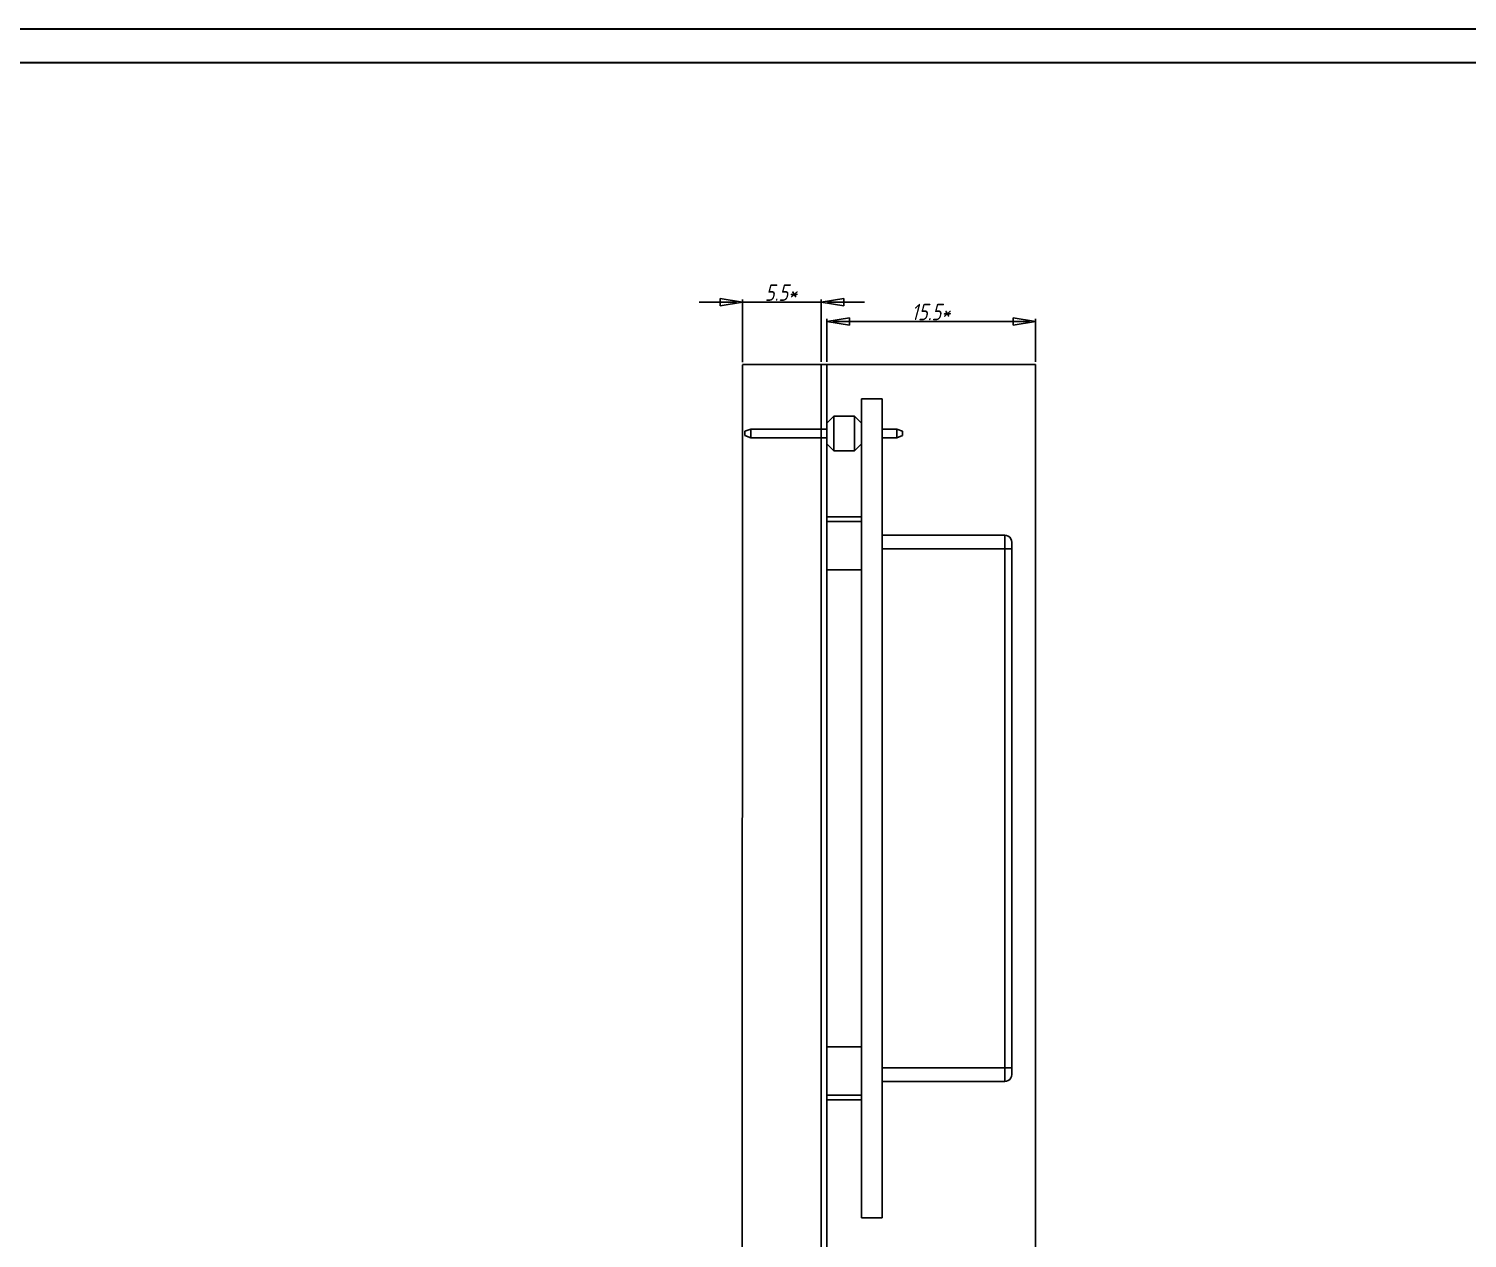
# Model space of a CAD drawing. Header units: inches. Extents: x 0 to 840, y -594 to 0.
# Drawn here: x 418.5 to 629.2, y -177.2 to 0 of the extents above; entities that cross this region are included whole.
import ezdxf

# ---------------------------------------------------------------- set-up
doc = ezdxf.new("R2010")
doc.units = ezdxf.units.IN
doc.header["$MEASUREMENT"] = 0
doc.styles.add('GOST type A1', font='', dxfattribs={"height": 3.704167})
doc.styles.get('GOST type A1').set_extended_font_data('GOST type A', italic=True)

msp = doc.modelspace()

# ---------------------------------------------------------------- linework, layer by layer
at = {"color": 18, "lineweight": 30, "true_color": 0x000000}
msp.add_line((835, -5), (20, -5), dxfattribs=at)
msp.add_line((835, -5), (20, -5), dxfattribs=at)
at = {"color": 18, "true_color": 0x000000}
for p, q in [((516.71, -40.04), (522.15, -40.04)), ((523.06, -40.04), (519.76, -39.49)), ((519.76, -39.49), (519.76, -40.59)), ((519.76, -40.59), (523.06, -40.04)), ((523.06, -48.82), (523.06, -39.64)), ((523.06, -39.64), (523.06, -48.82)), ((534.59, -40.04), (523.06, -40.04)), ((537.89, -39.49), (534.59, -40.04)), ((534.59, -48.8), (534.59, -39.64)), ((534.59, -39.64), (534.59, -48.8)), ((534.59, -40.04), (537.89, -40.59)), ((540.94, -40.04), (535.5, -40.04)), ((537.89, -40.59), (537.89, -39.49)), ((538.71, -42.33), (535.41, -42.88)), ((535.41, -48.8), (535.41, -42.48)), ((535.41, -42.48), (535.41, -48.8)), ((535.41, -42.88), (538.71, -43.43)), ((550.84, -42.88), (536.32, -42.88)), ((538.71, -43.43), (538.71, -42.33)), ((550.84, -42.88), (565.08, -42.88)), ((565.99, -42.88), (562.69, -42.33)), ((562.69, -42.33), (562.69, -43.43)), ((562.69, -43.43), (565.99, -42.88)), ((565.99, -48.8), (565.99, -42.48)), ((565.99, -42.48), (565.99, -48.8)), ((522.94, -389.42), (523.06, -49.22)), ((523.03, -49.2), (565.99, -49.2)), ((534.59, -389.2), (534.59, -49.2)), ((534.59, -49.2), (535.41, -49.2)), ((535.41, -49.2), (535.41, -389.2)), ((565.99, -49.2), (566, -389)), ((540.49, -57.76), (540.49, -54.2)), ((540.49, -54.2), (543.49, -54.2)), ((543.49, -54.2), (540.49, -54.2)), ((540.49, -174.2), (540.49, -54.2)), ((543.49, -54.2), (543.49, -58.64)), ((543.49, -174.2), (543.49, -54.2)), ((535.41, -57.76), (536.43, -56.74)), ((535.41, -57.76), (536.43, -56.74)), ((536.43, -56.74), (539.48, -56.74)), ((536.43, -61.82), (536.43, -56.74)), ((539.48, -56.74), (536.43, -56.74)), ((539.48, -56.74), (540.49, -57.76)), ((539.48, -61.82), (539.48, -56.74)), ((540.49, -57.76), (539.48, -56.74)), ((523.41, -58.96), (524.27, -58.64)), ((523.41, -58.96), (524.27, -58.64)), ((523.41, -59.6), (523.41, -58.96)), ((523.41, -59.6), (523.41, -58.96)), ((524.27, -58.64), (535.41, -58.64)), ((524.27, -59.92), (524.27, -58.64)), ((535.41, -58.64), (524.27, -58.64)), ((535.41, -58.64), (535.41, -57.76)), ((535.41, -60.8), (535.41, -57.76)), ((543.49, -58.64), (545.64, -58.64)), ((545.64, -58.64), (543.49, -58.64)), ((545.64, -58.64), (546.49, -58.96)), ((546.49, -58.96), (545.64, -58.64)), ((545.64, -59.92), (545.64, -58.64)), ((546.49, -58.96), (546.49, -59.6)), ((546.49, -59.6), (546.49, -58.96)), ((524.27, -59.92), (523.41, -59.6)), ((524.27, -59.92), (523.41, -59.6)), ((535.41, -59.92), (524.27, -59.92)), ((535.41, -59.92), (524.27, -59.92)), ((535.41, -60.8), (535.41, -59.92)), ((536.43, -61.82), (535.41, -60.8)), ((536.43, -61.82), (535.41, -60.8)), ((540.49, -60.8), (539.48, -61.82)), ((539.48, -61.82), (540.49, -60.8)), ((540.49, -71.49), (540.49, -60.8)), ((545.64, -59.92), (543.49, -59.92)), ((543.49, -59.92), (543.49, -74.2)), ((545.64, -59.92), (543.49, -59.92)), ((546.49, -59.6), (545.64, -59.92)), ((545.64, -59.92), (546.49, -59.6)), ((539.48, -61.82), (536.43, -61.82)), ((539.48, -61.82), (536.43, -61.82)), ((535.41, -72.2), (535.41, -71.49)), ((535.41, -71.49), (540.49, -71.49)), ((535.41, -72.2), (535.41, -71.49)), ((540.49, -71.49), (535.41, -71.49)), ((535.41, -79.27), (535.41, -72.2)), ((535.41, -79.27), (535.41, -72.2)), ((540.49, -72.2), (535.41, -72.2)), ((543.49, -74.2), (561.49, -74.2)), ((561.49, -74.2), (543.49, -74.2)), ((561.49, -74.2), (561.75, -74.23)), ((561.75, -74.23), (561.49, -74.2)), ((561.49, -74.27), (561.49, -74.2)), ((561.49, -74.47), (561.49, -74.27)), ((561.49, -74.79), (561.49, -74.47)), ((561.49, -75.2), (561.49, -74.79)), ((561.49, -75.68), (561.49, -75.2)), ((561.49, -76.2), (561.49, -75.68)), ((561.75, -74.23), (561.99, -74.33)), ((561.99, -74.33), (561.75, -74.23)), ((561.99, -74.33), (562.2, -74.49)), ((562.2, -74.49), (561.99, -74.33)), ((562.2, -74.49), (562.36, -74.7)), ((562.36, -74.7), (562.2, -74.49)), ((562.36, -74.7), (562.46, -74.94)), ((562.46, -74.94), (562.36, -74.7)), ((562.46, -74.94), (562.49, -75.2)), ((562.49, -75.2), (562.46, -74.94)), ((562.49, -75.2), (562.49, -76.2)), ((562.49, -75.23), (562.49, -75.2)), ((562.49, -75.33), (562.49, -75.23)), ((562.49, -75.49), (562.49, -75.33)), ((562.49, -75.7), (562.49, -75.49)), ((562.49, -75.94), (562.49, -75.7)), ((561.49, -76.2), (543.49, -76.2)), ((561.49, -152.2), (561.49, -76.2)), ((561.75, -76.2), (561.49, -76.2)), ((561.99, -76.2), (561.75, -76.2)), ((562.2, -76.2), (561.99, -76.2)), ((562.36, -76.2), (562.2, -76.2)), ((562.46, -76.2), (562.36, -76.2)), ((562.49, -76.2), (562.46, -76.2)), ((562.49, -76.2), (562.49, -75.94)), ((562.49, -76.2), (562.49, -152.2)), ((562.49, -152.2), (562.49, -76.2)), ((540.49, -79.27), (535.41, -79.27)), ((540.49, -79.27), (535.41, -79.27)), ((540.49, -149.13), (540.49, -79.27)), ((535.41, -156.2), (535.41, -149.13)), ((535.41, -149.13), (540.49, -149.13)), ((535.41, -156.2), (535.41, -149.13)), ((540.49, -149.13), (535.41, -149.13)), ((561.49, -152.2), (543.49, -152.2)), ((561.75, -152.2), (561.49, -152.2)), ((561.49, -152.72), (561.49, -152.2)), ((561.49, -153.2), (561.49, -152.72)), ((561.49, -153.61), (561.49, -153.2)), ((561.49, -153.93), (561.49, -153.61)), ((561.99, -152.2), (561.75, -152.2)), ((562.2, -152.2), (561.99, -152.2)), ((562.36, -152.2), (562.2, -152.2)), ((562.36, -153.7), (562.2, -153.91)), ((562.2, -153.91), (562.36, -153.7)), ((562.46, -152.2), (562.36, -152.2)), ((562.46, -153.46), (562.36, -153.7)), ((562.36, -153.7), (562.46, -153.46)), ((562.49, -152.2), (562.46, -152.2)), ((562.49, -153.17), (562.46, -153.46)), ((562.46, -153.46), (562.49, -153.17)), ((562.49, -152.2), (562.49, -153.17)), ((562.49, -152.46), (562.49, -152.2)), ((562.49, -152.7), (562.49, -152.46)), ((562.49, -152.91), (562.49, -152.7)), ((562.49, -153.07), (562.49, -152.91)), ((562.49, -153.17), (562.49, -153.07)), ((561.49, -154.2), (543.49, -154.2)), ((543.49, -154.2), (543.49, -174.2)), ((561.49, -154.2), (543.49, -154.2)), ((561.49, -154.13), (561.49, -153.93)), ((561.49, -154.2), (561.49, -154.13)), ((561.75, -154.17), (561.49, -154.2)), ((561.49, -154.2), (561.75, -154.17)), ((561.99, -154.07), (561.75, -154.17)), ((561.75, -154.17), (561.99, -154.07)), ((562.2, -153.91), (561.99, -154.07)), ((561.99, -154.07), (562.2, -153.91)), ((535.41, -156.91), (535.41, -156.2)), ((535.41, -156.91), (535.41, -156.2)), ((540.49, -156.2), (535.41, -156.2)), ((540.49, -156.91), (535.41, -156.91)), ((540.49, -156.91), (535.41, -156.91)), ((540.49, -174.2), (540.49, -156.91)), ((543.49, -174.2), (540.49, -174.2)), ((543.49, -174.2), (540.49, -174.2))]:
    msp.add_line(p, q, dxfattribs=at)
at = {"color": 18, "lineweight": 30, "true_color": 0x000000}
msp.add_lwpolyline([(840, -594), (0, -594), (0, 0), (840, 0)], close=True, dxfattribs=at)

# ---------------------------------------------------------------- texts
at = {"color": 18, "true_color": 0x000000, "style": 'GOST type A1'}
for s, p in [('5.5*', (526.31, -39.86)), ('15.5*', (547.77, -42.7))]:
    msp.add_text(s, height=2.414, dxfattribs=at).set_placement(p)

doc.saveas('drawing.dxf')
